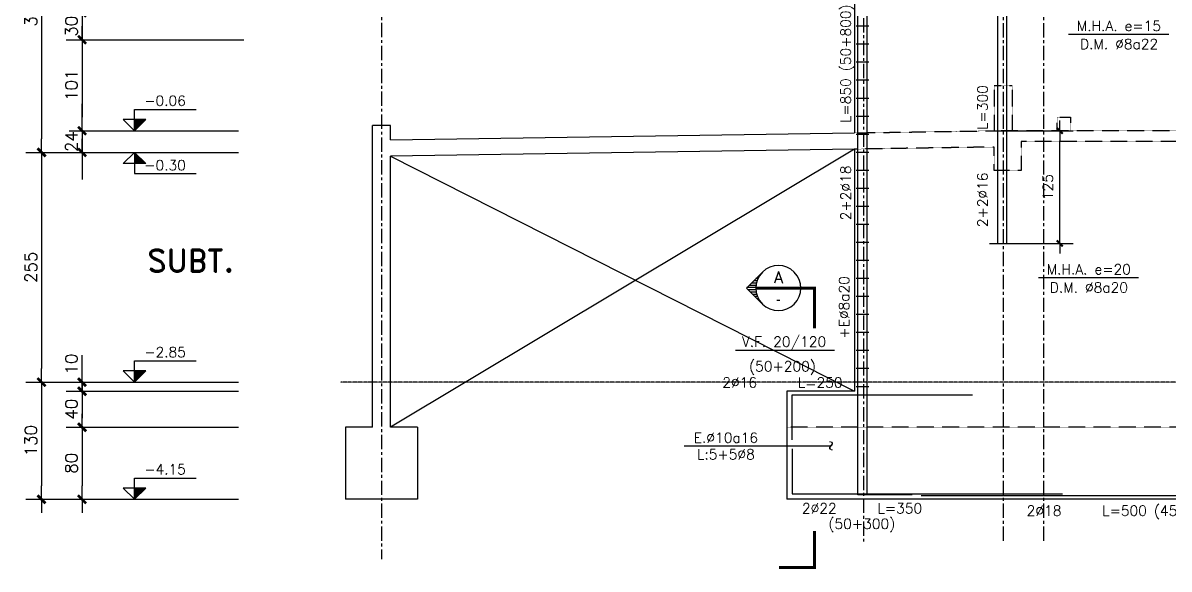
# Model space of a CAD drawing. Header units: millimetres. Extents: x 120 to 6193, y 171 to 3610.
# Drawn here: x 120 to 1393, y 318 to 924 of the extents above; entities that cross this region are included whole.
import ezdxf
from ezdxf.enums import TextEntityAlignment as Align

# ---------------------------------------------------------------- set-up
doc = ezdxf.new("R2010")
doc.units = ezdxf.units.MM
doc.header["$LTSCALE"] = 0.5
doc.linetypes.add('CENTER', pattern=[50.8, 31.75, -6.35, 6.35, -6.35])
doc.linetypes.add('DASHED', pattern=[0.75, 0.5, -0.25])
for name, color, linetype in [('CONTORNO', 3, 'Continuous'), ('CONTORNOS', 3, 'Continuous'), ('COTAS1', 2, 'Continuous'), ('Cotas2', 1, 'Continuous'), ('EJES', 1, 'CENTER'), ('fe', 7, 'Continuous'), ('NIVELES', 3, 'Continuous'), ('RADIER', 1, 'DASHED'), ('SEGMENTOS1', 2, 'DASHED'), ('TEXTOS-SM', 3, 'Continuous'), ('TEXTOS1', 9, 'Continuous'), ('textos2', 2, 'Continuous'), ('VANOS', 1, 'Continuous')]:
    doc.layers.add(name, color=color, linetype=linetype)
doc.styles.add('ROMAND', font='romand')
doc.styles.add('ROMANS', font='romans')
doc.styles.add('ROMANS0', font='romans.shx')
doc.styles.get("Standard").update_dxf_attribs({"font": 'techl___.ttf'})
doc.dimstyles.new('ING-50', dxfattribs={"dimscale": 5, "dimtxt": 2.25, "dimasz": 2.25, "dimexe": 3, "dimexo": 0, "dimgap": 1.5, "dimtad": 1, "dimdec": 1, "dimzin": 12, "dimdsep": 46, "dimtxsty": 'ROMANS', "dimblk1": 'TICK1', "dimblk2": 'TICK1', "dimsah": 1, "dimcen": 0.09, "dimclrd": 2, "dimclre": 1, "dimclrt": 3, "dimadec": 1, "dimazin": 3, "dimtfac": 1, "dimtdec": 1, "dimtix": 1, "dimtmove": 2, "dimatfit": 3, "dimfxl": 3, "dimtolj": 1, "dimtzin": 12, "dimarcsym": 0})
doc.dimstyles.new('ING50', dxfattribs={"dimscale": 50, "dimtxt": 0.27, "dimasz": 0.3, "dimexe": 0.2, "dimexo": 1, "dimgap": 0.1, "dimtad": 1, "dimzin": 12, "dimdsep": 46, "dimtxsty": 'ROMANS', "dimblk1": 'TICK1', "dimblk2": 'TICK1', "dimsah": 1, "dimcen": 0.09, "dimse1": 1, "dimse2": 1, "dimclrd": 2, "dimclre": 4, "dimclrt": 3, "dimadec": 0, "dimazin": 0, "dimtfac": 1, "dimtix": 1, "dimtmove": 2, "dimatfit": 3, "dimldrblk": 'TICK1', "dimfxl": 1, "dimtolj": 1, "dimtzin": 12, "dimarcsym": 0})

# ---------------------------------------------------------------- blocks, each defined once
blk = doc.blocks.new('nivel-el')
at = {"linetype": 'Continuous'}
blk.add_hatch(color=1, dxfattribs=at).paths.add_polyline_path([(0, 0), (12.5, 12.5), (0, 12.5)])
at = {"color": 3}
blk.add_lwpolyline([(0, 0), (12.5, 12.5), (0, 12.5), (-12.5, 12.5), (0, 0), (0, 12.5), (0, 23.6), (68.4, 23.6)], dxfattribs=at)
at = {"color": 3, "style": 'ROMANS'}
blk.add_attdef('%%P0.00', text='', height=11.2, dxfattribs=at).set_placement((34, 27.7), align=Align.CENTER)
blk = doc.blocks.new('TICK1')
at = {"color": 2}
for points in [[(0, 0), (-1, 0)], [(0, 0), (1, 0)]]:
    blk.add_lwpolyline(points, dxfattribs=at)
at = {"color": 2, "const_width": 0.2}
blk.add_lwpolyline([(-0.3, -0.3), (0.3, 0.3)], dxfattribs=at)
blk = doc.blocks.new('*D74')
at = {"layer": 'COTAS1', "color": 2, "lineweight": -2}
blk.add_line((140.9, 765.1), (140.9, 540.1), dxfattribs=at)
at = {"layer": 'Defpoints', "color": 0}
for p in [(152.5, 780.1), (140.9, 525.1), (152.5, 525.1)]:
    blk.add_point(p, dxfattribs=at)
at = {"layer": 'COTAS1', "color": 2, "lineweight": -2, "xscale": 15, "yscale": 15, "zscale": 15}
for p, rotation in [((140.9, 780.1), 90), ((140.9, 525.1), 270)]:
    blk.add_blockref('TICK1', p, dxfattribs=dict(at, rotation=rotation))
at = {"layer": 'COTAS1', "color": 3, "insert": (129.1, 652.6), "char_height": 13.5, "attachment_point": 5, "rotation": 90, "style": 'ROMANS'}
blk.add_mtext('\\A1;255', dxfattribs=at)
blk = doc.blocks.new('*D75')
at = {"layer": 'COTAS1', "color": 2, "lineweight": -2}
blk.add_line((140.9, 1079.1), (140.9, 795.1), dxfattribs=at)
at = {"layer": 'Defpoints', "color": 0}
for p in [(152.5, 1094.1), (140.9, 780.1), (152.5, 780.1)]:
    blk.add_point(p, dxfattribs=at)
at = {"layer": 'COTAS1', "color": 2, "lineweight": -2, "xscale": 15, "yscale": 15, "zscale": 15}
for p, rotation in [((140.9, 1094.1), 90), ((140.9, 780.1), 270)]:
    blk.add_blockref('TICK1', p, dxfattribs=dict(at, rotation=rotation))
at = {"layer": 'COTAS1', "color": 3, "insert": (129.1, 937.1), "char_height": 13.5, "attachment_point": 5, "rotation": 90, "style": 'ROMANS'}
blk.add_mtext('\\A1;314', dxfattribs=at)
blk = doc.blocks.new('*D70')
at = {"layer": 'COTAS1', "color": 2, "lineweight": -2}
blk.add_line((185.9, 1015.1), (185.9, 950.1), dxfattribs=at)
at = {"layer": 'Defpoints', "color": 0}
for p in [(197.5, 1030.1), (185.9, 935.1), (197.5, 935.1)]:
    blk.add_point(p, dxfattribs=at)
at = {"layer": 'COTAS1', "color": 2, "lineweight": -2, "xscale": 15, "yscale": 15, "zscale": 15}
for p, rotation in [((185.9, 1030.1), 90), ((185.9, 935.1), 270)]:
    blk.add_blockref('TICK1', p, dxfattribs=dict(at, rotation=rotation))
at = {"layer": 'COTAS1', "color": 3, "insert": (174.1, 982.6), "char_height": 13.5, "attachment_point": 5, "rotation": 90, "style": 'ROMANS'}
blk.add_mtext('\\A1;95', dxfattribs=at)
blk = doc.blocks.new('*D71')
at = {"layer": 'COTAS1', "color": 2, "lineweight": -2}
for p, q in [((185.9, 950.1), (185.9, 965.1)), ((185.9, 935.1), (185.9, 905.1)), ((185.9, 890.1), (185.9, 875.1))]:
    blk.add_line(p, q, dxfattribs=at)
at = {"layer": 'Defpoints', "color": 0}
for p in [(197.5, 935.1), (185.9, 905.1), (197.5, 905.1)]:
    blk.add_point(p, dxfattribs=at)
at = {"layer": 'COTAS1', "color": 2, "lineweight": -2, "xscale": 15, "yscale": 15, "zscale": 15}
for p, rotation in [((185.9, 935.1), 270), ((185.9, 905.1), 90)]:
    blk.add_blockref('TICK1', p, dxfattribs=dict(at, rotation=rotation))
at = {"layer": 'COTAS1', "color": 3, "insert": (174.1, 920.1), "char_height": 13.5, "attachment_point": 5, "rotation": 90, "style": 'ROMANS'}
blk.add_mtext('\\A1;30', dxfattribs=at)
blk = doc.blocks.new('*D72')
at = {"layer": 'COTAS1', "color": 2, "lineweight": -2}
blk.add_line((185.9, 890.1), (185.9, 819.1), dxfattribs=at)
at = {"layer": 'Defpoints', "color": 0}
for p in [(197.5, 905.1), (185.9, 804.1), (197.5, 804.1)]:
    blk.add_point(p, dxfattribs=at)
at = {"layer": 'COTAS1', "color": 2, "lineweight": -2, "xscale": 15, "yscale": 15, "zscale": 15}
for p, rotation in [((185.9, 905.1), 90), ((185.9, 804.1), 270)]:
    blk.add_blockref('TICK1', p, dxfattribs=dict(at, rotation=rotation))
at = {"layer": 'COTAS1', "color": 3, "insert": (174.1, 854.6), "char_height": 13.5, "attachment_point": 5, "rotation": 90, "style": 'ROMANS'}
blk.add_mtext('\\A1;101', dxfattribs=at)
blk = doc.blocks.new('*D73')
at = {"layer": 'COTAS1', "color": 2, "lineweight": -2}
for p, q in [((185.9, 819.1), (185.9, 834.1)), ((185.9, 804.1), (185.9, 780.1)), ((185.9, 765.1), (185.9, 750.1))]:
    blk.add_line(p, q, dxfattribs=at)
at = {"layer": 'Defpoints', "color": 0}
for p in [(197.5, 804.1), (185.9, 780.1), (197.5, 780.1)]:
    blk.add_point(p, dxfattribs=at)
at = {"layer": 'COTAS1', "color": 2, "lineweight": -2, "xscale": 15, "yscale": 15, "zscale": 15}
for p, rotation in [((185.9, 804.1), 270), ((185.9, 780.1), 90)]:
    blk.add_blockref('TICK1', p, dxfattribs=dict(at, rotation=rotation))
at = {"layer": 'COTAS1', "color": 3, "insert": (174.1, 792.1), "char_height": 13.5, "attachment_point": 5, "rotation": 90, "style": 'ROMANS'}
blk.add_mtext('\\A1;24', dxfattribs=at)
blk = doc.blocks.new('*D17')
at = {"layer": 'COTAS1', "color": 2, "lineweight": -2}
blk.add_line((140.9, 510.1), (140.9, 410.1), dxfattribs=at)
at = {"layer": 'Defpoints', "color": 0}
for p in [(152.5, 525.1), (140.9, 395.1), (152.5, 395.1)]:
    blk.add_point(p, dxfattribs=at)
at = {"layer": 'COTAS1', "color": 2, "lineweight": -2, "xscale": 15, "yscale": 15, "zscale": 15}
for p, rotation in [((140.9, 525.1), 90), ((140.9, 395.1), 270)]:
    blk.add_blockref('TICK1', p, dxfattribs=dict(at, rotation=rotation))
at = {"layer": 'COTAS1', "color": 3, "insert": (129.1, 460.1), "char_height": 13.5, "attachment_point": 5, "rotation": 90, "style": 'ROMANS'}
blk.add_mtext('\\A1;130', dxfattribs=at)
blk = doc.blocks.new('*D18')
at = {"layer": 'COTAS1', "color": 2, "lineweight": -2}
blk.add_line((185.9, 460.1), (185.9, 410.1), dxfattribs=at)
at = {"layer": 'Defpoints', "color": 0}
for p in [(197.5, 475.1), (185.9, 395.1), (197.5, 395.1)]:
    blk.add_point(p, dxfattribs=at)
at = {"layer": 'COTAS1', "color": 2, "lineweight": -2, "xscale": 15, "yscale": 15, "zscale": 15}
for p, rotation in [((185.9, 475.1), 90), ((185.9, 395.1), 270)]:
    blk.add_blockref('TICK1', p, dxfattribs=dict(at, rotation=rotation))
at = {"layer": 'COTAS1', "color": 3, "insert": (174.1, 435.1), "char_height": 13.5, "attachment_point": 5, "rotation": 90, "style": 'ROMANS'}
blk.add_mtext('\\A1;80', dxfattribs=at)
blk = doc.blocks.new('*D19')
at = {"layer": 'COTAS1', "color": 2, "lineweight": -2}
blk.add_line((185.9, 500.1), (185.9, 490.1), dxfattribs=at)
at = {"layer": 'Defpoints', "color": 0}
for p in [(197.5, 515.1), (185.9, 475.1), (197.5, 475.1)]:
    blk.add_point(p, dxfattribs=at)
at = {"layer": 'COTAS1', "color": 2, "lineweight": -2, "xscale": 15, "yscale": 15, "zscale": 15}
for p, rotation in [((185.9, 515.1), 90), ((185.9, 475.1), 270)]:
    blk.add_blockref('TICK1', p, dxfattribs=dict(at, rotation=rotation))
at = {"layer": 'COTAS1', "color": 3, "insert": (174.1, 495.1), "char_height": 13.5, "attachment_point": 5, "rotation": 90, "style": 'ROMANS'}
blk.add_mtext('\\A1;40', dxfattribs=at)
blk = doc.blocks.new('*D20')
at = {"layer": 'COTAS1', "color": 2, "lineweight": -2}
for p, q in [((185.9, 540.1), (185.9, 555.1)), ((185.9, 515.1), (185.9, 525.1)), ((185.9, 500.1), (185.9, 485.1))]:
    blk.add_line(p, q, dxfattribs=at)
at = {"layer": 'Defpoints', "color": 0}
for p in [(185.9, 525.1), (197.5, 525.1), (197.5, 515.1)]:
    blk.add_point(p, dxfattribs=at)
at = {"layer": 'COTAS1', "color": 2, "lineweight": -2, "xscale": 15, "yscale": 15, "zscale": 15}
for p, rotation in [((185.9, 525.1), 270), ((185.9, 515.1), 90)]:
    blk.add_blockref('TICK1', p, dxfattribs=dict(at, rotation=rotation))
at = {"layer": 'COTAS1', "color": 3, "insert": (174.1, 545.2), "char_height": 13.5, "attachment_point": 5, "rotation": 90, "style": 'ROMANS'}
blk.add_mtext('\\A1;10', dxfattribs=at)
blk = doc.blocks.new('*D23')
at = {"layer": 'Defpoints', "color": 0, "ltscale": 0.5}
for p in [(1193.3, 804.1), (1271.3, 804.1), (1193.3, 679.1)]:
    blk.add_point(p, dxfattribs=at)
at = {"layer": 'fe', "color": 1, "lineweight": -2, "ltscale": 0.5}
for p, q in [((1193.3, 804.1), (1286.3, 804.1)), ((1193.3, 679.1), (1286.3, 679.1))]:
    blk.add_line(p, q, dxfattribs=at)
at = {"layer": 'fe', "color": 2, "lineweight": -2, "ltscale": 0.5}
blk.add_line((1271.3, 690.4), (1271.3, 792.9), dxfattribs=at)
at = {"layer": 'fe', "color": 2, "lineweight": -2, "ltscale": 0.5, "xscale": 11.25, "yscale": 11.25, "zscale": 11.25}
for p, rotation in [((1271.3, 804.1), 90), ((1271.3, 679.1), 270)]:
    blk.add_blockref('TICK1', p, dxfattribs=dict(at, rotation=rotation))
at = {"layer": 'fe', "color": 3, "ltscale": 0.5, "insert": (1258.1, 741.6), "char_height": 11.25, "attachment_point": 5, "rotation": 90, "style": 'ROMANS'}
blk.add_mtext('\\A1;125', dxfattribs=at)
blk = doc.blocks.new('malla-3')
at = {"layer": 'TEXTOS1', "color": 5}
blk.add_line((-55.6, 0), (55.6, 0), dxfattribs=at)
at = {"layer": 'TEXTOS1', "color": 9, "style": 'ROMANS'}
for s, p in [('M.H.A. e=20', (0.3, 3.6)), ('D.M. %%C8a20', (0.4, -16.6))]:
    blk.add_text(s, height=11.25, dxfattribs=at).set_placement(p, align=Align.CENTER)
blk = doc.blocks.new('*X79')
at = {"color": 0}
for p, q in [((2610.1, 1260), (2610.4, 1260)), ((2611.9, 1257.5), (2612.9, 1257.5)), ((2613.2, 1255), (2615.4, 1255)), ((2614.2, 1252.5), (2617.9, 1252.5)), ((2614.9, 1250), (2620.4, 1250)), ((2615.3, 1247.5), (2622.9, 1247.5)), ((2613.6, 1235), (2616.4, 1235)), ((2614.5, 1237.5), (2618.9, 1237.5)), ((2615.1, 1240), (2621.4, 1240)), ((2615.4, 1242.5), (2623.9, 1242.5)), ((2615.5, 1245), (2625.4, 1245)), ((2608.8, 1227.5), (2608.9, 1227.5)), ((2610.9, 1230), (2611.4, 1230)), ((2612.4, 1232.5), (2613.9, 1232.5))]:
    blk.add_line(p, q, dxfattribs=at)
blk = doc.blocks.new('corte2')
at = {"color": 2, "linetype": 'Continuous'}
for p, q in [((-57.7, 17.7), (-75.4, 0)), ((-75.4, 0), (-57.7, -17.7))]:
    blk.add_line(p, q, dxfattribs=at)
at = {"color": 2, "linetype": 'Continuous', "const_width": 3.5}
blk.add_lwpolyline([(-65, 0), (0, 0), (0, -44.5)], dxfattribs=at)
at = {"color": 2, "linetype": 'Continuous'}
blk.add_arc((-40, 0), 25, 135, 225, dxfattribs=at)
at = {"color": 1, "linetype": 'Continuous'}
blk.add_arc((-40, 0), 25, 225, 135, dxfattribs=at)
at = {"color": 2, "linetype": 'Continuous', "xscale": -1}
blk.add_blockref('*X79', (2550.5, -1244.5), dxfattribs=at)
at = {"color": 3, "linetype": 'Continuous', "style": 'ROMAND'}
blk.add_attdef('A', text='', height=13, dxfattribs=at).set_placement((-40, 12), align=Align.MIDDLE)
at = {"color": 3, "linetype": 'Continuous'}
blk.add_attdef('-', text='', height=13, dxfattribs=at).set_placement((-40, -12), align=Align.MIDDLE)
blk = doc.blocks.new('corte9')
at = {"color": 2, "const_width": 3.51}
blk.add_lwpolyline([(0, 39.5), (0, 0), (40.5, 0)], dxfattribs=at)

msp = doc.modelspace()

# ---------------------------------------------------------------- linework, layer by layer
at = {"layer": 'CONTORNO'}
for p, q in [((508.32, 475.111), (508.32, 810.111)), ((528.32, 794.111), (1043.32, 801.798)), ((1043.32, 783.767), (528.32, 776.109)), ((528.32, 475.111), (528.32, 776.109)), ((478.32, 475.111), (478.32, 395.111)), ((508.32, 475.111), (478.32, 475.111)), ((558.32, 475.111), (528.32, 475.111)), ((558.32, 475.111), (558.32, 395.111)), ((558.32, 395.111), (478.32, 395.111)), ((1573.32, 395.111), (968.32, 395.111))]:
    msp.add_line(p, q, dxfattribs=at)
at = {"layer": 'CONTORNOS', "ltscale": 0.5}
for p, q in [((1043.32, 1030.111), (1043.32, 801.798)), ((528.32, 810.111), (508.32, 810.111)), ((528.32, 794.111), (528.32, 810.111)), ((1043.32, 783.767), (1043.32, 515.111)), ((968.32, 515.111), (968.32, 395.111)), ((1043.32, 515.111), (968.32, 515.111))]:
    msp.add_line(p, q, dxfattribs=at)
at = {"layer": 'Cotas2'}
for p, q in [((168.417, 905.111), (365.447, 905.111)), ((171.783, 804.111), (359.617, 804.111)), ((123.417, 780.111), (359.617, 780.111)), ((123.417, 525.111), (359.617, 525.111)), ((168.417, 515.111), (359.617, 515.111)), ((168.417, 475.111), (359.617, 475.111)), ((123.417, 395.111), (359.617, 395.111))]:
    msp.add_line(p, q, dxfattribs=at)
at = {"layer": 'EJES'}
for p, q in [((518.32, 3539.962), (518.32, 328.595)), ((1208.32, 3539.873), (1208.32, 346.232)), ((1253.32, 3539.873), (1253.32, 346.232)), ((1053.32, 3520.012), (1053.32, 346.232))]:
    msp.add_line(p, q, dxfattribs=at)
at = {"layer": 'fe', "color": 1, "ltscale": 0.5}
for p, q in [((1059.32, 920.111), (1045.32, 920.111)), ((1059.32, 900.111), (1045.32, 900.111)), ((1059.32, 880.111), (1045.32, 880.111)), ((1059.32, 860.111), (1045.32, 860.111)), ((1059.32, 840.111), (1045.32, 840.111)), ((1059.32, 820.111), (1045.32, 820.111)), ((1059.32, 800.111), (1045.32, 800.111)), ((1059.32, 780.111), (1045.32, 780.111)), ((1059.32, 760.111), (1045.32, 760.111)), ((1059.32, 740.111), (1045.32, 740.111)), ((1059.32, 720.111), (1045.32, 720.111)), ((1059.32, 700.111), (1045.32, 700.111)), ((1059.32, 680.111), (1045.32, 680.111)), ((1059.32, 660.111), (1045.32, 660.111)), ((1059.32, 640.111), (1045.32, 640.111)), ((1059.32, 620.111), (1045.32, 620.111)), ((1059.32, 600.111), (1045.32, 600.111)), ((1059.32, 580.111), (1045.32, 580.111)), ((1059.32, 560.111), (1045.32, 560.111)), ((1059.32, 540.111), (1045.32, 540.111)), ((1059.32, 520.111), (1045.32, 520.111)), ((854.211, 454.521), (1016.839, 454.521))]:
    msp.add_line(p, q, dxfattribs=at)
at = {"layer": 'fe', "ltscale": 0.5}
for points in [[(1097.32, 400.111), (1047.32, 400.111), (1047.32, 1200.111)], [(1107.32, 400.111), (1057.32, 400.111), (1057.32, 1200.111)], [(1202.32, 979.111), (1202.32, 679.111)], [(1212.32, 979.111), (1212.32, 679.111)], [(974.32, 461.111), (974.32, 511.111), (1174.32, 511.111)], [(974.32, 451.111), (974.32, 401.111), (1274.32, 401.111)], [(1567.32, 449.111), (1567.32, 399.111), (1117.32, 399.111)]]:
    msp.add_lwpolyline(points, dxfattribs=at)
at = {"layer": 'RADIER', "ltscale": 0.5}
msp.add_line((1518.32, 525.111), (472.785, 525.111), dxfattribs=at)
at = {"layer": 'SEGMENTOS1'}
for p, q in [((1198.32, 854.111), (1198.32, 804.111)), ((1218.32, 854.111), (1198.32, 854.111)), ((1218.32, 854.111), (1218.32, 804.111)), ((1268.32, 804.111), (1268.32, 819.111)), ((1268.32, 819.111), (1283.32, 819.111)), ((1283.32, 819.111), (1283.32, 804.111)), ((1043.32, 801.798), (1198.32, 804.111)), ((2258.32, 804.111), (1198.32, 804.111)), ((1518.32, 792.111), (1228.32, 792.111)), ((1228.32, 792.111), (1228.32, 760.111)), ((1198.32, 786.072), (1043.32, 783.767)), ((1198.32, 760.111), (1198.32, 786.072)), ((1228.32, 760.111), (1198.32, 760.111)), ((1483.32, 475.111), (968.32, 475.111))]:
    msp.add_line(p, q, dxfattribs=at)
at = {"layer": 'TEXTOS1', "color": 5}
msp.add_line((1281.14, 911.272), (1392.345, 911.272), dxfattribs=at)
at = {"layer": 'TEXTOS1', "color": 9}
msp.add_line((911.506, 560.763), (1021.296, 560.763), dxfattribs=at)
at = {"layer": 'VANOS', "ltscale": 0.5}
for p, q in [((1043.32, 783.767), (528.32, 475.111)), ((528.32, 776.109), (1043.32, 515.111))]:
    msp.add_line(p, q, dxfattribs=at)

# ---------------------------------------------------------------- block references
at = {"ltscale": 0.5}
msp.add_blockref('corte2', (998.94, 629.508), dxfattribs=at).add_auto_attribs({'-': '-', 'A': 'A'})
at = {"ltscale": 0.5, "rotation": 90}
msp.add_blockref('corte9', (998.94, 319.43), dxfattribs=at)
at = {"layer": 'NIVELES'}
for p, values in [((244.067, 804.111), {'%%P0.00': '-0.06'}), ((244.067, 525.111), {'%%P0.00': '-2.85'}), ((244.067, 395.111), {'%%P0.00': '-4.15'})]:
    msp.add_blockref('nivel-el', p, dxfattribs=at).add_auto_attribs(values)
ref = msp.add_blockref('nivel-el', (244.067, 780.111), dxfattribs=dict(at, xscale=-1, rotation=180))
ref.add_attrib('%%P0.00', '-0.30', dxfattribs={"layer": '0', "color": 3, "height": 11.25, "style": 'ROMANS'}).set_placement((278.029, 760.22), align=Align.CENTER)
at = {"layer": 'TEXTOS1', "ltscale": 0.5}
msp.add_blockref('malla-3', (1303.246, 641.085), dxfattribs=at)

# ---------------------------------------------------------------- texts
at = {"layer": 'fe', "color": 1, "style": 'ROMANS'}
msp.add_text('~', height=11.25, rotation=270, dxfattribs=at).set_placement((1012.567, 454.511), align=Align.CENTER)
at = {"layer": 'TEXTOS-SM', "ltscale": 0.5, "style": 'ROMANS0'}
for s, rotation, p in [('2+2%%c18     L=850 (50+800)', 90, (1039.32, 824.545)), ('2+2%%c16     L=300', 90, (1191.221, 775.87)), ('2%%c22     L=350', 360, (1051.839, 379.413)), ('(50+300)', 360, (1051.543, 362.318))]:
    msp.add_text(s, height=11.25, rotation=rotation, dxfattribs=at).set_placement(p, align=Align.CENTER)
for s, p in [('(50+200)', (963.451, 537.111)), ('2%%c16     L=250', (963.451, 519.111)), ('2%%c18     L=500 (450+50)', (1342.32, 376.801))]:
    msp.add_text(s, height=11.25, dxfattribs=at).set_placement(p, align=Align.CENTER)
at = {"layer": 'TEXTOS1', "color": 9, "style": 'ROMANS'}
for s, p in [('M.H.A. e=15', (1336.999, 914.872)), ('D.M. %%C8a22', (1337.155, 894.709)), ('V.F. 20/120', (965.242, 564.363)), ('E.%%C10a16', (900.674, 457.8)), ('L:5+5%%c8', (900.674, 439.435))]:
    msp.add_text(s, height=11.25, dxfattribs=at).set_placement(p, align=Align.CENTER)
msp.add_text('+E%%C8a20', height=11.25, rotation=90, dxfattribs=at).set_placement((1037.507, 608.087), align=Align.CENTER)
at = {"layer": 'textos2', "color": 5, "style": 'ROMAND'}
msp.add_text('SUBT.', height=25, dxfattribs=at).set_placement((258.362, 647.443))

# ---------------------------------------------------------------- dimensions: what is measured, and where the dimension line sits
at = {"layer": 'COTAS1'}
for base, p1, p2, picture, middle in [((140.875, 780.111), (152.515, 1094.111), (152.515, 780.111), '*D75', (129.125, 937.111)), ((185.875, 935.111), (197.515, 1030.111), (197.515, 935.111), '*D70', (174.125, 982.611)), ((185.875, 905.111), (197.515, 935.111), (197.515, 905.111), '*D71', (174.125, 920.111)), ((185.875, 804.111), (197.515, 905.111), (197.515, 804.111), '*D72', (174.125, 854.611)), ((185.875, 780.111), (197.515, 804.111), (197.515, 780.111), '*D73', (174.125, 792.111)), ((140.875, 525.111), (152.515, 780.111), (152.515, 525.111), '*D74', (129.125, 652.611)), ((140.875, 395.111), (152.515, 525.111), (152.515, 395.111), '*D17', (129.125, 460.111)), ((185.875, 475.111), (197.515, 515.111), (197.515, 475.111), '*D19', (174.125, 495.111)), ((185.875, 395.111), (197.515, 475.111), (197.515, 395.111), '*D18', (174.125, 435.111))]:
    dim = msp.add_linear_dim(base=base, p1=p1, p2=p2, angle=90, dimstyle='ING50', dxfattribs=at)
    dim.commit()
    dim.dimension.update_dxf_attribs({"geometry": picture, "text_midpoint": middle})
dim = msp.add_linear_dim(base=(185.875, 525.111), p1=(197.515, 515.111), p2=(197.515, 525.111), angle=270, dimstyle='ING50', dxfattribs=at)
dim.commit()
dim.dimension.update_dxf_attribs({"geometry": '*D20', "text_midpoint": (174.125, 545.176), "dimtype": 160})
at = {"layer": 'fe', "ltscale": 0.5}
dim = msp.add_aligned_dim(p1=(1193.28, 679.111), p2=(1193.28, 804.111), distance=-77.992, dimstyle='ING-50', dxfattribs=at)
dim.commit()
dim.dimension.update_dxf_attribs({"geometry": '*D23', "text_midpoint": (1258.147, 741.611)})

doc.saveas('drawing.dxf')
